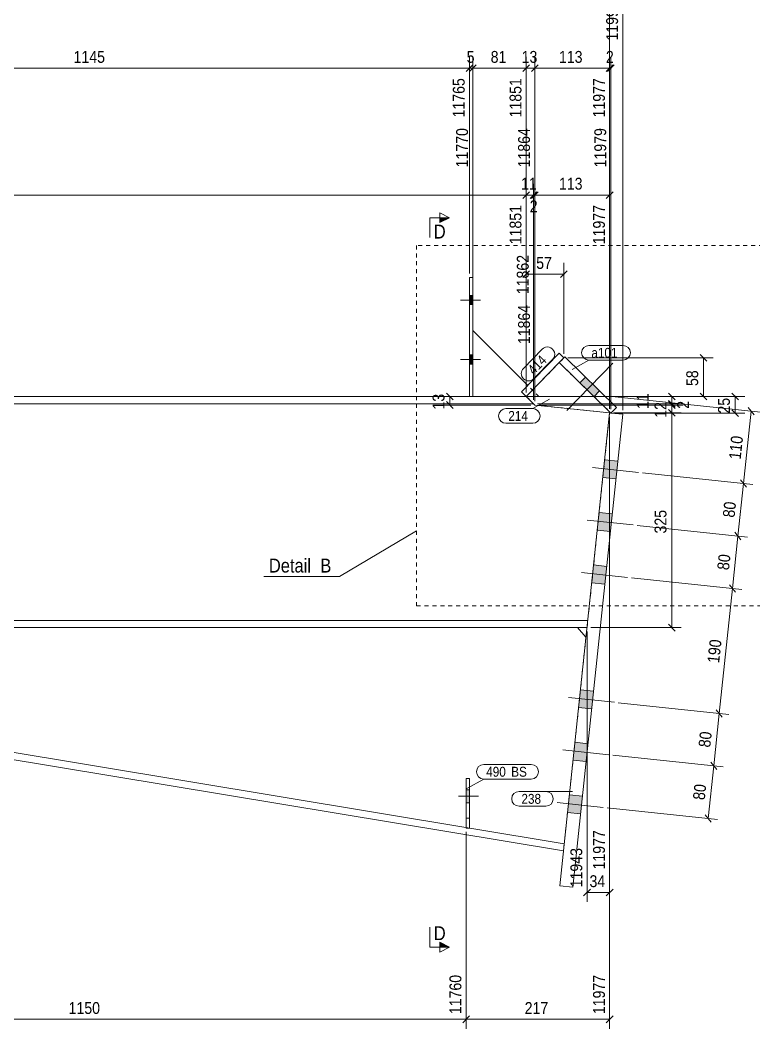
# Model space of a CAD drawing. Header units: millimetres. Extents: x 2 to 1174, y 1 to 825.
# Drawn here: x 896.1 to 1081.1, y 274.6 to 529.1 of the extents above; entities that cross this region are included whole.
import ezdxf

# ---------------------------------------------------------------- set-up
doc = ezdxf.new("R2010")
doc.units = ezdxf.units.MM
for name, pattern in [('XKITLINE00', [0]), ('XKITLINE01', [4, 1, -1, 1, -1]), ('XKITLINE02', [4, 2, -2])]:
    doc.linetypes.add(name, pattern=pattern)
for name, color, linetype, lineweight in [('Bolt', 3, 'Continuous', 0), ('DetailSymbol', 3, 'Continuous', 0), ('Dimensions', 7, 'Continuous', 0), ('Part', 2, 'Continuous', 0), ('PartMark', 7, 'Continuous', 0), ('Section', 6, 'Continuous', 0)]:
    doc.layers.add(name, color=color, linetype=linetype, lineweight=lineweight)
doc.styles.add('ARIAL', font='ARIAL.TTF')

# ---------------------------------------------------------------- blocks, each defined once
blk = doc.blocks.new('*A11')
at = {"layer": 'Part', "color": 2, "linetype": 'XKITLINE00', "lineweight": 0}
blk.add_line((1010.23, 450.85), (1024.12, 436.96), dxfattribs=at)
at = {"layer": 'Part', "color": 7, "linetype": 'XKITLINE01', "lineweight": 0}
for p, q in [((1010.23, 434.18), (1010.23, 450.85)), ((1026.9, 434.18), (1024.12, 436.96)), ((1010.23, 434.18), (1026.9, 434.18))]:
    blk.add_line(p, q, dxfattribs=at)
blk = doc.blocks.new('*A12')
at = {"layer": 'Part', "color": 2, "linetype": 'XKITLINE00', "lineweight": 0}
for p, q in [((1010.23, 464.18), (1009.4, 464.18)), ((1009.4, 464.18), (1009.4, 434.18)), ((1010.23, 434.18), (1010.23, 464.18))]:
    blk.add_line(p, q, dxfattribs=at)
at = {"layer": 'Part', "color": 7, "linetype": 'XKITLINE01', "lineweight": 0}
blk.add_line((1009.4, 434.18), (1010.23, 434.18), dxfattribs=at)
blk = doc.blocks.new('*A42')
at = {"layer": 'Part', "color": 7, "linetype": 'XKITLINE01', "lineweight": 0}
for p, q in [((1023.72, 434.17), (1032.05, 442.72)), ((1032.05, 442.72), (1045.1, 430)), ((1023.72, 434.17), (1025.55, 432.35)), ((1045.1, 430), (1044.77, 430.03))]:
    blk.add_line(p, q, dxfattribs=at)
at = {"layer": 'Part', "color": 2, "linetype": 'XKITLINE00', "lineweight": 0}
for p, q in [((1025.55, 432.35), (1025.87, 432.03)), ((1025.87, 432.03), (1044.77, 430.03))]:
    blk.add_line(p, q, dxfattribs=at)
blk = doc.blocks.new('*A43')
at = {"layer": 'Part', "color": 2, "linetype": 'XKITLINE00', "lineweight": 0}
for p, q in [((1032.02, 445.07), (1022.53, 435.34)), ((1033.21, 443.91), (1032.02, 445.07)), ((1023.72, 434.17), (1032.05, 442.72)), ((1022.53, 435.34), (1023.72, 434.17))]:
    blk.add_line(p, q, dxfattribs=at)
at = {"layer": 'Part', "color": 7, "linetype": 'XKITLINE01', "lineweight": 0}
blk.add_line((1033.21, 443.91), (1032.05, 442.72), dxfattribs=at)
blk = doc.blocks.new('*A53')
at = {"layer": 'Part', "color": 7, "linetype": 'XKITLINE01', "lineweight": 0}
for p, q in [((1008.56, 337.79), (1008.56, 325.29)), ((1009.4, 337.79), (1008.56, 337.79)), ((1009.4, 325.29), (1009.4, 337.79)), ((1008.56, 327.79), (1009.4, 327.79)), ((1008.56, 325.29), (1009.4, 325.29))]:
    blk.add_line(p, q, dxfattribs=at)
blk = doc.blocks.new('*A54')
at = {"layer": 'Part', "color": 2, "linetype": 'XKITLINE00', "lineweight": 0}
for p, q in [((1032.19, 310.7), (1044.77, 430.04)), ((1035.5, 310.35), (1048.09, 429.69)), ((1044.77, 430.04), (1045.09, 430.01)), ((1048.09, 429.69), (1045.1, 430)), ((1032.19, 310.7), (1035.5, 310.35))]:
    blk.add_line(p, q, dxfattribs=at)
at = {"layer": 'Part', "color": 7, "linetype": 'XKITLINE01', "lineweight": 0}
for p, q in [((1045.09, 430.01), (1045.1, 430)), ((1045.1, 430), (1045.09, 430.01))]:
    blk.add_line(p, q, dxfattribs=at)
blk = doc.blocks.new('*A55')
at = {"layer": 'Part', "color": 2, "linetype": 'XKITLINE00', "lineweight": 0}
for p, q in [((1033.31, 321.32), (704.57, 375.85)), ((1038.8, 373.43), (1036.62, 375.85)), ((1033.11, 319.5), (704.27, 374.04))]:
    blk.add_line(p, q, dxfattribs=at)
at = {"layer": 'Part', "color": 7, "linetype": 'XKITLINE01', "lineweight": 0}
for p, q in [((1036.62, 375.85), (704.57, 375.85)), ((1038.8, 373.43), (1033.11, 319.5))]:
    blk.add_line(p, q, dxfattribs=at)
blk = doc.blocks.new('*A57')
at = {"layer": 'Part', "color": 2, "linetype": 'XKITLINE00', "lineweight": 0}
for p, q in [((1033.45, 444.15), (1032.05, 442.72)), ((1046.49, 431.43), (1033.45, 444.15)), ((1032.05, 442.72), (1045.1, 430)), ((1045.1, 430), (1046.49, 431.43))]:
    blk.add_line(p, q, dxfattribs=at)
blk = doc.blocks.new('*A58')
at = {"layer": 'Part', "color": 2, "linetype": 'XKITLINE00', "lineweight": 0}
for p, q in [((1009.4, 337.79), (1008.56, 337.79)), ((1008.56, 337.79), (1008.56, 325.43)), ((1009.4, 337.79), (1009.4, 325.29))]:
    blk.add_line(p, q, dxfattribs=at)
at = {"layer": 'Part', "color": 7, "linetype": 'XKITLINE01', "lineweight": 0}
for p, q in [((1008.56, 327.79), (1009.4, 327.79)), ((1008.56, 325.29), (1008.56, 325.43)), ((1009.4, 325.29), (1008.56, 325.29))]:
    blk.add_line(p, q, dxfattribs=at)
blk = doc.blocks.new('*A59')
at = {"layer": 'Bolt'}
for points in [[(1009.4, 459.68), (1010.23, 459.68), (1010.23, 457.35), (1009.4, 457.35)], [(1009.4, 459.68), (1010.23, 459.68), (1010.23, 457.35), (1009.4, 457.35)], [(1009.4, 444.68), (1010.23, 444.68), (1010.23, 442.35), (1009.4, 442.35)], [(1009.4, 444.68), (1010.23, 444.68), (1010.23, 442.35), (1009.4, 442.35)]]:
    blk.add_hatch(color=3, dxfattribs=at).paths.add_polyline_path(points, flags=17)
at = {"layer": 'Bolt', "color": 3, "linetype": 'XKITLINE00', "lineweight": 0}
for p, q in [((1012.16, 458.52), (1007.16, 458.52)), ((1012.16, 458.52), (1007.16, 458.52)), ((1010.23, 459.68), (1009.4, 459.68)), ((1010.23, 459.68), (1009.4, 459.68)), ((1010.23, 457.35), (1009.4, 457.35)), ((1010.23, 457.35), (1009.4, 457.35)), ((1012.16, 443.52), (1007.16, 443.52)), ((1012.16, 443.52), (1007.16, 443.52)), ((1010.23, 444.68), (1009.4, 444.68)), ((1010.23, 444.68), (1009.4, 444.68)), ((1010.23, 442.35), (1009.4, 442.35)), ((1010.23, 442.35), (1009.4, 442.35))]:
    blk.add_line(p, q, dxfattribs=at)
blk = doc.blocks.new('*A87')
at = {"layer": 'Bolt', "color": 3, "linetype": 'XKITLINE02', "lineweight": 0}
for p, q in [((1009.4, 334.93), (1008.56, 334.93)), ((1011.65, 333.29), (1006.65, 333.29)), ((1009.4, 331.65), (1008.56, 331.65))]:
    blk.add_line(p, q, dxfattribs=at)
blk = doc.blocks.new('*A88')
at = {"layer": 'Bolt'}
for points in [[(1046.37, 413.36), (1043.05, 413.71), (1043.52, 418.19), (1046.84, 417.84)], [(1046.37, 413.36), (1043.05, 413.71), (1043.52, 418.19), (1046.84, 417.84)], [(1044.97, 400.1), (1041.65, 400.45), (1042.12, 404.93), (1045.44, 404.58)], [(1044.97, 400.1), (1041.65, 400.45), (1042.12, 404.93), (1045.44, 404.58)], [(1043.57, 386.84), (1040.25, 387.19), (1040.73, 391.67), (1044.04, 391.32)], [(1043.57, 386.84), (1040.25, 387.19), (1040.73, 391.67), (1044.04, 391.32)], [(1040.25, 355.35), (1036.93, 355.7), (1037.4, 360.18), (1040.72, 359.83)], [(1040.25, 355.35), (1036.93, 355.7), (1037.4, 360.18), (1040.72, 359.83)], [(1038.85, 342.09), (1035.53, 342.44), (1036.01, 346.92), (1039.32, 346.57)], [(1038.85, 342.09), (1035.53, 342.44), (1036.01, 346.92), (1039.32, 346.57)], [(1037.45, 328.83), (1034.14, 329.18), (1034.61, 333.66), (1037.92, 333.31)], [(1037.45, 328.83), (1034.14, 329.18), (1034.61, 333.66), (1037.92, 333.31)]]:
    blk.add_hatch(color=3, dxfattribs=at).paths.add_polyline_path(points, flags=17)
at = {"layer": 'Bolt', "color": 3, "linetype": 'XKITLINE00', "lineweight": 0}
for p, q in [((1046.84, 417.84), (1043.52, 418.19)), ((1046.84, 417.84), (1043.52, 418.19)), ((1052.07, 415.02), (1040.47, 416.25)), ((1052.07, 415.02), (1040.47, 416.25)), ((1046.37, 413.36), (1043.05, 413.71)), ((1046.37, 413.36), (1043.05, 413.71)), ((1045.44, 404.58), (1042.12, 404.93)), ((1045.44, 404.58), (1042.12, 404.93)), ((1050.67, 401.76), (1039.07, 402.99)), ((1050.67, 401.76), (1039.07, 402.99)), ((1044.97, 400.1), (1041.65, 400.45)), ((1044.97, 400.1), (1041.65, 400.45)), ((1049.27, 388.5), (1037.67, 389.73)), ((1049.27, 388.5), (1037.67, 389.73)), ((1044.04, 391.32), (1040.73, 391.67)), ((1044.04, 391.32), (1040.73, 391.67)), ((1043.57, 386.84), (1040.25, 387.19)), ((1043.57, 386.84), (1040.25, 387.19)), ((1040.72, 359.83), (1037.4, 360.18)), ((1040.72, 359.83), (1037.4, 360.18)), ((1045.95, 357.01), (1034.35, 358.24)), ((1045.95, 357.01), (1034.35, 358.24)), ((1040.25, 355.35), (1036.93, 355.7)), ((1040.25, 355.35), (1036.93, 355.7)), ((1039.32, 346.57), (1036.01, 346.92)), ((1039.32, 346.57), (1036.01, 346.92)), ((1044.55, 343.75), (1032.95, 344.98)), ((1044.55, 343.75), (1032.95, 344.98)), ((1038.85, 342.09), (1035.53, 342.44)), ((1038.85, 342.09), (1035.53, 342.44)), ((1037.92, 333.31), (1034.61, 333.66)), ((1037.92, 333.31), (1034.61, 333.66)), ((1043.16, 330.49), (1031.55, 331.72)), ((1043.16, 330.49), (1031.55, 331.72)), ((1037.45, 328.83), (1034.14, 329.18)), ((1037.45, 328.83), (1034.14, 329.18))]:
    blk.add_line(p, q, dxfattribs=at)
blk = doc.blocks.new('*A89')
at = {"layer": 'Bolt'}
blk.add_hatch(color=3, dxfattribs=at).paths.add_polyline_path([(1042.24, 435.58), (1040.84, 434.14), (1037.26, 437.63), (1038.66, 439.07)], flags=17)
blk.add_hatch(color=3, dxfattribs=at).paths.add_polyline_path([(1042.24, 435.58), (1040.84, 434.14), (1037.26, 437.63), (1038.66, 439.07)], flags=17)
at = {"layer": 'Bolt', "color": 3, "linetype": 'XKITLINE00', "lineweight": 0}
for p, q in [((1045.57, 442.57), (1033.94, 430.64)), ((1045.57, 442.57), (1033.94, 430.64)), ((1038.66, 439.07), (1037.26, 437.63)), ((1038.66, 439.07), (1037.26, 437.63)), ((1042.24, 435.58), (1040.84, 434.14)), ((1042.24, 435.58), (1040.84, 434.14))]:
    blk.add_line(p, q, dxfattribs=at)
blk = doc.blocks.new('*A90')
at = {"layer": 'Bolt'}
blk.add_hatch(color=3, dxfattribs=at).paths.add_polyline_path([(1009.4, 331.65), (1008.56, 331.65), (1008.56, 334.93), (1009.4, 334.93)], flags=17)
at = {"layer": 'Bolt', "color": 3, "linetype": 'XKITLINE00', "lineweight": 0}
for p, q in [((1009.4, 334.93), (1008.56, 334.93)), ((1011.65, 333.29), (1006.65, 333.29)), ((1009.4, 331.65), (1008.56, 331.65))]:
    blk.add_line(p, q, dxfattribs=at)
blk = doc.blocks.new('*A91')
at = {"layer": 'Part', "color": 2, "linetype": 'XKITLINE00', "lineweight": 0}
for p, q in [((679.27, 434.18), (1023.72, 434.18)), ((1025.55, 432.35), (1023.72, 434.18)), ((1025.55, 432.35), (679.27, 432.35)), ((1039.25, 377.68), (679.27, 377.68)), ((679.27, 375.85), (1039.06, 375.85))]:
    blk.add_line(p, q, dxfattribs=at)
at = {"layer": 'Part', "color": 7, "linetype": 'XKITLINE01', "lineweight": 0}
for p, q in [((1023.72, 434.17), (679.27, 434.18)), ((1023.72, 434.18), (1023.72, 434.17)), ((1025.87, 432.03), (1023.72, 434.17)), ((1044.77, 430.04), (1025.87, 432.03)), ((1039.06, 375.85), (1044.77, 430.04))]:
    blk.add_line(p, q, dxfattribs=at)
blk = doc.blocks.new('*A230')
at = {"layer": 'Dimensions', "color": 7, "linetype": 'XKITLINE00', "lineweight": 0}
blk.add_line((1048.09, 430.69), (1048.09, 563.87), dxfattribs=at)
blk = doc.blocks.new('*A239')
at = {"layer": 'Dimensions', "color": 7, "linetype": 'XKITLINE00', "lineweight": 0}
blk.add_line((1044.77, 431.04), (1044.77, 551.87), dxfattribs=at)
blk = doc.blocks.new('*A242')
at = {"layer": 'Dimensions', "color": 7, "linetype": 'XKITLINE00', "lineweight": 0}
for p, q in [((1023.72, 435.18), (1023.72, 487.87)), ((112.45, 485.02), (1023.72, 485.02)), ((1024.57, 485.86), (1022.88, 484.17))]:
    blk.add_line(p, q, dxfattribs=at)
at = {"layer": 'Dimensions', "color": 3}
blk.add_point((1023.72, 485.02), dxfattribs=at)
at = {"layer": 'Dimensions', "color": 3, "style": 'ARIAL', "width": 0.85}
blk.add_text('11851', height=3, rotation=90.0002, dxfattribs=at).set_placement((1022.52, 472.59))
blk = doc.blocks.new('*A243')
at = {"layer": 'PartMark', "color": 7, "linetype": 'XKITLINE00', "lineweight": 0}
for p, q in [((1023.01, 441.27), (1027.73, 446.11)), ((1025.66, 438.69), (1030.38, 443.53))]:
    blk.add_line(p, q, dxfattribs=at)
for centre, start, end in [((1029.05, 444.82), 315.7283, 135.7283), ((1024.33, 439.98), 135.7283, 315.7283)]:
    blk.add_arc(centre, 1.85, start, end, dxfattribs=at)
at = {"layer": 'PartMark', "color": 3, "style": 'ARIAL', "width": 0.85}
blk.add_text('414', height=2.5, rotation=45.7278, dxfattribs=at).set_placement((1025.64, 439.54))
blk = doc.blocks.new('*A247')
at = {"layer": 'PartMark', "color": 7, "linetype": 'XKITLINE00', "lineweight": 0}
for p, q in [((1013.02, 341.33), (1024.98, 341.33)), ((1008.78, 335.24), (1013.02, 337.63)), ((1013.02, 337.63), (1024.98, 337.63))]:
    blk.add_line(p, q, dxfattribs=at)
for centre, start, end in [((1013.02, 339.48), 90, 270), ((1024.98, 339.48), 270, 90)]:
    blk.add_arc(centre, 1.85, start, end, dxfattribs=at)
at = {"layer": 'PartMark', "color": 3, "style": 'ARIAL', "width": 0.85}
for s, p in [('490', (1013.62, 338.23)), ('BS', (1019.93, 338.23))]:
    blk.add_text(s, height=2.5, dxfattribs=at).set_placement(p)
blk = doc.blocks.new('*A251')
at = {"layer": 'Section'}
for points in [[(1001.9, 479.29), (1004.4, 479.29), (1001.9, 478.04)], [(1001.9, 296.49), (1004.4, 295.24), (1001.9, 295.24)]]:
    blk.add_hatch(color=3, dxfattribs=at).paths.add_polyline_path(points, flags=17)
at = {"layer": 'Section', "color": 1, "linetype": 'XKITLINE00', "lineweight": 0}
for p, q in [((999.4, 479.29), (999.4, 474.29)), ((999.4, 479.29), (1004.4, 479.29)), ((999.4, 295.24), (999.4, 300.24)), ((999.4, 295.24), (1004.4, 295.24))]:
    blk.add_line(p, q, dxfattribs=at)
at = {"layer": 'Section', "color": 3, "linetype": 'XKITLINE00', "lineweight": 0}
for p, q in [((1001.9, 478.04), (1001.9, 480.54)), ((1001.9, 480.54), (1004.4, 479.29)), ((1004.4, 479.29), (1001.9, 478.04)), ((1004.4, 295.24), (1001.9, 296.49)), ((1001.9, 296.49), (1001.9, 293.99)), ((1004.4, 295.24), (1001.9, 293.99))]:
    blk.add_line(p, q, dxfattribs=at)
at = {"layer": 'Section', "color": 7, "style": 'ARIAL', "width": 0.85}
for p in [(1000.4, 474.04), (1000.4, 296.99)]:
    blk.add_text('D', height=3.5, dxfattribs=at).set_placement(p)
blk = doc.blocks.new('*A286')
at = {"layer": 'Dimensions', "color": 7, "linetype": 'XKITLINE00', "lineweight": 0}
for p, q in [((1045.62, 549.86), (1043.92, 548.17)), ((1044.77, 431.04), (1044.77, 551.87)), ((1048.94, 549.86), (1047.24, 548.17)), ((1048.09, 430.69), (1048.09, 551.87)), ((1044.77, 549.02), (1048.09, 549.02))]:
    blk.add_line(p, q, dxfattribs=at)
at = {"layer": 'Dimensions', "color": 3}
for p in [(1044.77, 549.02), (1048.09, 549.02)]:
    blk.add_point(p, dxfattribs=at)
at = {"layer": 'Dimensions', "color": 3, "style": 'ARIAL', "width": 0.85}
blk.add_text('20', height=3, dxfattribs=at).set_placement((1044.21, 550.37))
blk.add_text('11997', height=3, rotation=90.0002, dxfattribs=at).set_placement((1046.89, 523.99))
blk = doc.blocks.new('*A288')
at = {"layer": 'Dimensions', "color": 7, "linetype": 'XKITLINE00', "lineweight": 0}
for p, q in [((818.56, 451.85), (818.56, 519.87)), ((1009.4, 465.18), (1009.4, 519.87)), ((819.41, 517.86), (817.71, 516.17)), ((818.56, 517.02), (1009.4, 517.02)), ((1010.24, 517.86), (1008.55, 516.17))]:
    blk.add_line(p, q, dxfattribs=at)
at = {"layer": 'Dimensions', "color": 3}
for p in [(818.56, 517.02), (1009.4, 517.02)]:
    blk.add_point(p, dxfattribs=at)
at = {"layer": 'Dimensions', "color": 3, "style": 'ARIAL', "width": 0.85}
blk.add_text('1145', height=3, dxfattribs=at).set_placement((909.53, 518.37))
blk.add_text('11765', height=3, rotation=90.0002, dxfattribs=at).set_placement((1008.2, 504.59))
blk = doc.blocks.new('*A289')
at = {"layer": 'Dimensions', "color": 7, "linetype": 'XKITLINE00', "lineweight": 0}
for p, q in [((1009.4, 465.18), (1009.4, 519.87)), ((1010.23, 451.85), (1010.23, 519.87)), ((1010.24, 517.86), (1008.55, 516.17)), ((1011.08, 517.86), (1009.38, 516.17)), ((1009.4, 517.02), (1010.23, 517.02))]:
    blk.add_line(p, q, dxfattribs=at)
at = {"layer": 'Dimensions', "color": 3}
for p in [(1009.4, 517.02), (1010.23, 517.02)]:
    blk.add_point(p, dxfattribs=at)
at = {"layer": 'Dimensions', "color": 3, "style": 'ARIAL', "width": 0.85}
blk.add_text('5', height=3, dxfattribs=at).set_placement((1008.7, 518.37))
blk.add_text('11770', height=3, rotation=90.0002, dxfattribs=at).set_placement((1009.03, 491.99))
blk = doc.blocks.new('*A290')
at = {"layer": 'Dimensions', "color": 7, "linetype": 'XKITLINE00', "lineweight": 0}
for p, q in [((1010.23, 451.85), (1010.23, 519.87)), ((1023.72, 435.17), (1023.72, 519.87)), ((1011.08, 517.86), (1009.38, 516.17)), ((1010.23, 517.02), (1023.72, 517.02)), ((1024.57, 517.86), (1022.88, 516.17))]:
    blk.add_line(p, q, dxfattribs=at)
at = {"layer": 'Dimensions', "color": 3}
for p in [(1010.23, 517.02), (1023.72, 517.02)]:
    blk.add_point(p, dxfattribs=at)
at = {"layer": 'Dimensions', "color": 3, "style": 'ARIAL', "width": 0.85}
blk.add_text('81', height=3, dxfattribs=at).set_placement((1014.75, 518.37))
blk.add_text('11851', height=3, rotation=90.0002, dxfattribs=at).set_placement((1022.52, 504.59))
blk = doc.blocks.new('*A291')
at = {"layer": 'Dimensions', "color": 7, "linetype": 'XKITLINE00', "lineweight": 0}
for p, q in [((1023.72, 435.17), (1023.72, 519.87)), ((1025.87, 433.03), (1025.87, 519.87)), ((1024.57, 517.86), (1022.88, 516.17)), ((1023.72, 517.02), (1025.87, 517.02)), ((1026.72, 517.86), (1025.02, 516.17))]:
    blk.add_line(p, q, dxfattribs=at)
at = {"layer": 'Dimensions', "color": 3}
for p in [(1023.72, 517.02), (1025.87, 517.02)]:
    blk.add_point(p, dxfattribs=at)
at = {"layer": 'Dimensions', "color": 3, "style": 'ARIAL', "width": 0.85}
blk.add_text('13', height=3, dxfattribs=at).set_placement((1022.57, 518.37))
blk.add_text('11864', height=3, rotation=90.0002, dxfattribs=at).set_placement((1024.67, 491.99))
blk = doc.blocks.new('*A292')
at = {"layer": 'Dimensions', "color": 7, "linetype": 'XKITLINE00', "lineweight": 0}
for p, q in [((1025.87, 433.03), (1025.87, 519.87)), ((1044.77, 431.04), (1044.77, 519.87)), ((1026.72, 517.86), (1025.02, 516.17)), ((1025.87, 517.02), (1044.77, 517.02)), ((1045.62, 517.86), (1043.92, 516.17))]:
    blk.add_line(p, q, dxfattribs=at)
at = {"layer": 'Dimensions', "color": 3}
for p in [(1025.87, 517.02), (1044.77, 517.02)]:
    blk.add_point(p, dxfattribs=at)
at = {"layer": 'Dimensions', "color": 3, "style": 'ARIAL', "width": 0.85}
blk.add_text('113', height=3, dxfattribs=at).set_placement((1031.98, 518.37))
blk.add_text('11977', height=3, rotation=90.0002, dxfattribs=at).set_placement((1043.57, 504.59))
blk = doc.blocks.new('*A293')
at = {"layer": 'Dimensions', "color": 7, "linetype": 'XKITLINE00', "lineweight": 0}
for p, q in [((1044.77, 431.04), (1044.77, 519.87)), ((1045.1, 431), (1045.1, 519.87)), ((1045.62, 517.86), (1043.92, 516.17)), ((1045.94, 517.86), (1044.25, 516.17)), ((1044.77, 517.02), (1045.1, 517.02))]:
    blk.add_line(p, q, dxfattribs=at)
at = {"layer": 'Dimensions', "color": 3}
for p in [(1044.77, 517.02), (1045.1, 517.02)]:
    blk.add_point(p, dxfattribs=at)
at = {"layer": 'Dimensions', "color": 3, "style": 'ARIAL', "width": 0.85}
blk.add_text('2', height=3, dxfattribs=at).set_placement((1043.82, 518.37))
blk.add_text('11979', height=3, rotation=90.0002, dxfattribs=at).set_placement((1043.9, 491.99))
blk = doc.blocks.new('*A294')
at = {"layer": 'Dimensions', "color": 7, "linetype": 'XKITLINE00', "lineweight": 0}
for p, q in [((816.9, 376.68), (816.9, 274.62)), ((1008.56, 324.29), (1008.56, 274.62)), ((817.74, 277.86), (816.05, 276.17)), ((1009.41, 277.86), (1007.71, 276.17)), ((816.9, 277.02), (1008.56, 277.02))]:
    blk.add_line(p, q, dxfattribs=at)
at = {"layer": 'Dimensions', "color": 3}
for p in [(816.9, 277.02), (1008.56, 277.02)]:
    blk.add_point(p, dxfattribs=at)
at = {"layer": 'Dimensions', "color": 3, "style": 'ARIAL', "width": 0.85}
blk.add_text('11760', height=3, rotation=90.0002, dxfattribs=at).set_placement((1007.36, 278.32))
blk.add_text('1150', height=3, dxfattribs=at).set_placement((908.28, 278.37))
blk = doc.blocks.new('*A295')
at = {"layer": 'Dimensions', "color": 7, "linetype": 'XKITLINE00', "lineweight": 0}
for p, q in [((1044.77, 429.04), (1044.77, 274.62)), ((1008.56, 324.29), (1008.56, 274.62)), ((1009.41, 277.86), (1007.71, 276.17)), ((1045.62, 277.86), (1043.92, 276.17)), ((1008.56, 277.02), (1044.77, 277.02))]:
    blk.add_line(p, q, dxfattribs=at)
at = {"layer": 'Dimensions', "color": 3}
for p in [(1008.56, 277.02), (1044.77, 277.02)]:
    blk.add_point(p, dxfattribs=at)
at = {"layer": 'Dimensions', "color": 3, "style": 'ARIAL', "width": 0.85}
blk.add_text('11977', height=3, rotation=90.0002, dxfattribs=at).set_placement((1043.57, 278.32))
blk.add_text('217', height=3, dxfattribs=at).set_placement((1023.33, 278.37))
blk = doc.blocks.new('*A296')
at = {"layer": 'Dimensions', "color": 7, "linetype": 'XKITLINE00', "lineweight": 0}
for p, q in [((1024.57, 465.86), (1022.88, 464.17)), ((1023.72, 435.17), (1023.72, 467.87)), ((1034.06, 465.86), (1032.36, 464.17)), ((1033.21, 444.91), (1033.21, 467.87)), ((1023.72, 465.02), (1033.21, 465.02))]:
    blk.add_line(p, q, dxfattribs=at)
at = {"layer": 'Dimensions', "color": 3}
for p in [(1023.72, 465.02), (1033.21, 465.02)]:
    blk.add_point(p, dxfattribs=at)
at = {"layer": 'Dimensions', "color": 3, "style": 'ARIAL', "width": 0.85}
blk.add_text('57', height=3, dxfattribs=at).set_placement((1026.24, 466.37))
blk = doc.blocks.new('*A297')
at = {"layer": 'Dimensions', "color": 7, "linetype": 'XKITLINE00', "lineweight": 0}
for p, q in [((1034.21, 443.91), (1070.85, 443.91)), ((1067.6, 444.76), (1069.3, 443.06)), ((1068.45, 434.17), (1068.45, 443.91)), ((1024.72, 434.17), (1070.85, 434.17)), ((1067.6, 435.02), (1069.3, 433.33))]:
    blk.add_line(p, q, dxfattribs=at)
at = {"layer": 'Dimensions', "color": 3}
for p in [(1068.45, 443.91), (1068.45, 434.17)]:
    blk.add_point(p, dxfattribs=at)
at = {"layer": 'Dimensions', "color": 3, "style": 'ARIAL', "width": 0.85}
blk.add_text('58', height=3, rotation=90.0002, dxfattribs=at).set_placement((1067.1, 436.82))
blk = doc.blocks.new('*A298')
at = {"layer": 'Dimensions', "color": 7, "linetype": 'XKITLINE00', "lineweight": 0}
for p, q in [((1045.55, 343.65), (1073.41, 340.71)), ((1070.26, 341.89), (1071.77, 340.03)), ((1069.62, 327.7), (1071.02, 340.96)), ((1044.15, 330.39), (1072.01, 327.45)), ((1068.87, 328.63), (1070.38, 326.77))]:
    blk.add_line(p, q, dxfattribs=at)
at = {"layer": 'Dimensions', "color": 3}
for p in [(1071.02, 340.96), (1069.62, 327.7)]:
    blk.add_point(p, dxfattribs=at)
at = {"layer": 'Dimensions', "color": 3, "style": 'ARIAL', "width": 0.85}
blk.add_text('80', height=3, rotation=83.9784, dxfattribs=at).set_placement((1068.74, 332.26))
blk = doc.blocks.new('*A299')
at = {"layer": 'Dimensions', "color": 7, "linetype": 'XKITLINE00', "lineweight": 0}
for p, q in [((1046.95, 356.91), (1074.8, 353.97)), ((1071.02, 340.96), (1072.42, 354.22)), ((1071.66, 355.15), (1073.17, 353.29)), ((1045.55, 343.65), (1073.41, 340.71)), ((1070.26, 341.89), (1071.77, 340.03))]:
    blk.add_line(p, q, dxfattribs=at)
at = {"layer": 'Dimensions', "color": 3}
for p in [(1072.42, 354.22), (1071.02, 340.96)]:
    blk.add_point(p, dxfattribs=at)
at = {"layer": 'Dimensions', "color": 3, "style": 'ARIAL', "width": 0.85}
blk.add_text('80', height=3, rotation=83.9784, dxfattribs=at).set_placement((1070.14, 345.52))
blk = doc.blocks.new('*A300')
at = {"layer": 'Dimensions', "color": 7, "linetype": 'XKITLINE00', "lineweight": 0}
for p, q in [((1050.27, 388.4), (1078.13, 385.46)), ((1072.42, 354.22), (1075.74, 385.71)), ((1074.98, 386.65), (1076.49, 384.78)), ((1046.95, 356.91), (1074.8, 353.97)), ((1071.66, 355.15), (1073.17, 353.29))]:
    blk.add_line(p, q, dxfattribs=at)
at = {"layer": 'Dimensions', "color": 3}
for p in [(1075.74, 385.71), (1072.42, 354.22)]:
    blk.add_point(p, dxfattribs=at)
at = {"layer": 'Dimensions', "color": 3, "style": 'ARIAL', "width": 0.85}
blk.add_text('190', height=3, rotation=83.9784, dxfattribs=at).set_placement((1072.39, 366.79))
blk = doc.blocks.new('*A301')
at = {"layer": 'Dimensions', "color": 7, "linetype": 'XKITLINE00', "lineweight": 0}
for p, q in [((1051.67, 401.66), (1079.52, 398.72)), ((1076.38, 399.91), (1077.89, 398.04)), ((1075.74, 385.71), (1077.14, 398.97)), ((1050.27, 388.4), (1078.13, 385.46)), ((1074.98, 386.65), (1076.49, 384.78))]:
    blk.add_line(p, q, dxfattribs=at)
at = {"layer": 'Dimensions', "color": 3}
for p in [(1077.14, 398.97), (1075.74, 385.71)]:
    blk.add_point(p, dxfattribs=at)
at = {"layer": 'Dimensions', "color": 3, "style": 'ARIAL', "width": 0.85}
blk.add_text('80', height=3, rotation=83.9784, dxfattribs=at).set_placement((1074.86, 390.27))
blk = doc.blocks.new('*A302')
at = {"layer": 'Dimensions', "color": 7, "linetype": 'XKITLINE00', "lineweight": 0}
for p, q in [((1053.07, 414.92), (1080.92, 411.98)), ((1077.78, 413.17), (1079.29, 411.3)), ((1077.14, 398.97), (1078.54, 412.23)), ((1051.67, 401.66), (1079.52, 398.72)), ((1076.38, 399.91), (1077.89, 398.04))]:
    blk.add_line(p, q, dxfattribs=at)
at = {"layer": 'Dimensions', "color": 3}
for p in [(1078.54, 412.23), (1077.14, 398.97)]:
    blk.add_point(p, dxfattribs=at)
at = {"layer": 'Dimensions', "color": 3, "style": 'ARIAL', "width": 0.85}
blk.add_text('80', height=3, rotation=83.9784, dxfattribs=at).set_placement((1076.26, 403.53))
blk = doc.blocks.new('*A303')
at = {"layer": 'Dimensions', "color": 7, "linetype": 'XKITLINE00', "lineweight": 0}
for p, q in [((1046.2, 434.08), (1082.85, 430.21)), ((1078.54, 412.23), (1080.46, 430.46)), ((1079.7, 431.4), (1081.21, 429.53)), ((1053.07, 414.92), (1080.92, 411.98)), ((1077.78, 413.17), (1079.29, 411.3))]:
    blk.add_line(p, q, dxfattribs=at)
at = {"layer": 'Dimensions', "color": 3}
for p in [(1080.46, 430.46), (1078.54, 412.23)]:
    blk.add_point(p, dxfattribs=at)
at = {"layer": 'Dimensions', "color": 3, "style": 'ARIAL', "width": 0.85}
blk.add_text('110', height=3, rotation=83.9784, dxfattribs=at).set_placement((1077.81, 418.17))
blk = doc.blocks.new('*A304')
at = {"layer": 'Dimensions', "color": 7, "linetype": 'XKITLINE00', "lineweight": 0}
for p, q in [((1024.87, 434.18), (1001.6, 434.18)), ((1003.6, 435.03), (1005.3, 433.33)), ((1003.6, 432.88), (1005.3, 431.18)), ((1004.45, 432.03), (1004.45, 434.18)), ((1024.87, 432.03), (1001.6, 432.03))]:
    blk.add_line(p, q, dxfattribs=at)
at = {"layer": 'Dimensions', "color": 3}
for p in [(1004.45, 434.18), (1004.45, 432.03)]:
    blk.add_point(p, dxfattribs=at)
at = {"layer": 'Dimensions', "color": 3, "style": 'ARIAL', "width": 0.85}
blk.add_text('13', height=3, rotation=90.0002, dxfattribs=at).set_placement((1003.1, 430.88))
blk = doc.blocks.new('*A305')
at = {"layer": 'Dimensions', "color": 7, "linetype": 'XKITLINE00', "lineweight": 0}
for p, q in [((1024.72, 434.18), (1078.85, 434.18)), ((1075.6, 435.03), (1077.3, 433.33)), ((1076.45, 430), (1076.45, 434.18)), ((1075.6, 430.85), (1077.3, 429.15)), ((1046.1, 430), (1078.85, 430))]:
    blk.add_line(p, q, dxfattribs=at)
at = {"layer": 'Dimensions', "color": 3}
for p in [(1076.45, 434.18), (1076.45, 430)]:
    blk.add_point(p, dxfattribs=at)
at = {"layer": 'Dimensions', "color": 3, "style": 'ARIAL', "width": 0.85}
blk.add_text('25', height=3, rotation=90.0002, dxfattribs=at).set_placement((1075.1, 429.87))
blk = doc.blocks.new('*A306')
at = {"layer": 'Dimensions', "color": 7, "linetype": 'XKITLINE00', "lineweight": 0}
for p, q in [((1044.77, 429.04), (1044.77, 306.62)), ((1039.06, 374.85), (1039.06, 306.62)), ((1039.91, 309.86), (1038.21, 308.17)), ((1039.06, 309.02), (1044.77, 309.02)), ((1045.62, 309.86), (1043.92, 308.17))]:
    blk.add_line(p, q, dxfattribs=at)
at = {"layer": 'Dimensions', "color": 3}
for p in [(1039.06, 309.02), (1044.77, 309.02)]:
    blk.add_point(p, dxfattribs=at)
at = {"layer": 'Dimensions', "color": 3, "style": 'ARIAL', "width": 0.85}
for s, p in [('11977', (1043.57, 314.82)), ('11943', (1037.86, 310.32))]:
    blk.add_text(s, height=3, rotation=90.0002, dxfattribs=at).set_placement(p)
blk.add_text('34', height=3, dxfattribs=at).set_placement((1039.69, 310.37))
blk = doc.blocks.new('*A307')
at = {"layer": 'Dimensions', "color": 7, "linetype": 'XKITLINE00', "lineweight": 0}
for p, q in [((1023.72, 435.18), (1023.72, 487.87)), ((1025.55, 433.35), (1025.55, 487.87)), ((1024.57, 485.86), (1022.88, 484.17)), ((1023.72, 485.02), (1025.55, 485.02)), ((1026.4, 485.86), (1024.71, 484.17))]:
    blk.add_line(p, q, dxfattribs=at)
at = {"layer": 'Dimensions', "color": 3}
for p in [(1023.72, 485.02), (1025.55, 485.02)]:
    blk.add_point(p, dxfattribs=at)
at = {"layer": 'Dimensions', "color": 3, "style": 'ARIAL', "width": 0.85}
blk.add_text('11', height=3, dxfattribs=at).set_placement((1022.41, 486.37))
blk.add_text('11862', height=3, rotation=90.0002, dxfattribs=at).set_placement((1024.35, 459.99))
blk = doc.blocks.new('*A308')
at = {"layer": 'Dimensions', "color": 7, "linetype": 'XKITLINE00', "lineweight": 0}
for p, q in [((1025.55, 433.35), (1025.55, 487.42)), ((1025.87, 433.03), (1025.87, 487.42)), ((1026.4, 485.86), (1024.71, 484.17)), ((1026.72, 485.86), (1025.02, 484.17)), ((1025.55, 485.02), (1025.87, 485.02))]:
    blk.add_line(p, q, dxfattribs=at)
at = {"layer": 'Dimensions', "color": 3}
for p in [(1025.55, 485.02), (1025.87, 485.02)]:
    blk.add_point(p, dxfattribs=at)
at = {"layer": 'Dimensions', "color": 3, "style": 'ARIAL', "width": 0.85}
blk.add_text('2', height=3, dxfattribs=at).set_placement((1024.6, 480.67))
blk.add_text('11864', height=3, rotation=90.0002, dxfattribs=at).set_placement((1024.67, 447.39))
blk = doc.blocks.new('*A309')
at = {"layer": 'Dimensions', "color": 7, "linetype": 'XKITLINE00', "lineweight": 0}
for p, q in [((1025.87, 433.03), (1025.87, 487.87)), ((1044.77, 431.04), (1044.77, 487.87)), ((1026.72, 485.86), (1025.02, 484.17)), ((1025.87, 485.02), (1044.77, 485.02)), ((1045.62, 485.86), (1043.92, 484.17))]:
    blk.add_line(p, q, dxfattribs=at)
at = {"layer": 'Dimensions', "color": 3}
for p in [(1025.87, 485.02), (1044.77, 485.02)]:
    blk.add_point(p, dxfattribs=at)
at = {"layer": 'Dimensions', "color": 3, "style": 'ARIAL', "width": 0.85}
blk.add_text('113', height=3, dxfattribs=at).set_placement((1031.98, 486.37))
blk.add_text('11977', height=3, rotation=90.0002, dxfattribs=at).set_placement((1043.57, 472.59))
blk = doc.blocks.new('*A310')
at = {"layer": 'Dimensions', "color": 7, "linetype": 'XKITLINE00', "lineweight": 0}
for p, q in [((1059.6, 430.89), (1061.3, 429.19)), ((1045.77, 430.04), (1062.85, 430.04)), ((1060.45, 375.85), (1060.45, 430.04)), ((1059.6, 376.7), (1061.3, 375)), ((1040.06, 375.85), (1062.85, 375.85))]:
    blk.add_line(p, q, dxfattribs=at)
at = {"layer": 'Dimensions', "color": 3}
for p in [(1060.45, 430.04), (1060.45, 375.85)]:
    blk.add_point(p, dxfattribs=at)
at = {"layer": 'Dimensions', "color": 3, "style": 'ARIAL', "width": 0.85}
blk.add_text('325', height=3, rotation=90.0002, dxfattribs=at).set_placement((1059.1, 399.61))
blk = doc.blocks.new('*A311')
at = {"layer": 'Dimensions', "color": 7, "linetype": 'XKITLINE00', "lineweight": 0}
for p, q in [((1059.6, 432.88), (1061.3, 431.18)), ((1026.87, 432.03), (1062.85, 432.03)), ((1059.6, 430.89), (1061.3, 429.19)), ((1060.45, 430.04), (1060.45, 432.03)), ((1045.77, 430.04), (1062.85, 430.04))]:
    blk.add_line(p, q, dxfattribs=at)
at = {"layer": 'Dimensions', "color": 3}
for p in [(1060.45, 432.03), (1060.45, 430.04)]:
    blk.add_point(p, dxfattribs=at)
at = {"layer": 'Dimensions', "color": 3, "style": 'ARIAL', "width": 0.85}
blk.add_text('12', height=3, rotation=90.0002, dxfattribs=at).set_placement((1059.1, 428.81))
blk = doc.blocks.new('*A312')
at = {"layer": 'Dimensions', "color": 7, "linetype": 'XKITLINE00', "lineweight": 0}
for p, q in [((1059.6, 433.2), (1061.3, 431.5)), ((1059.6, 432.88), (1061.3, 431.18)), ((1026.55, 432.35), (1063.3, 432.35)), ((1026.87, 432.03), (1063.3, 432.03)), ((1060.45, 432.03), (1060.45, 432.35))]:
    blk.add_line(p, q, dxfattribs=at)
at = {"layer": 'Dimensions', "color": 3}
for p in [(1060.45, 432.35), (1060.45, 432.03)]:
    blk.add_point(p, dxfattribs=at)
at = {"layer": 'Dimensions', "color": 3, "style": 'ARIAL', "width": 0.85}
blk.add_text('2', height=3, rotation=90.0002, dxfattribs=at).set_placement((1064.8, 431.08))
blk = doc.blocks.new('*A313')
at = {"layer": 'Dimensions', "color": 7, "linetype": 'XKITLINE00', "lineweight": 0}
for p, q in [((1024.72, 434.18), (1062.85, 434.18)), ((1059.6, 435.03), (1061.3, 433.33)), ((1059.6, 433.2), (1061.3, 431.5)), ((1060.45, 432.35), (1060.45, 434.18)), ((1026.55, 432.35), (1062.85, 432.35))]:
    blk.add_line(p, q, dxfattribs=at)
at = {"layer": 'Dimensions', "color": 3}
for p in [(1060.45, 434.18), (1060.45, 432.35)]:
    blk.add_point(p, dxfattribs=at)
at = {"layer": 'Dimensions', "color": 3, "style": 'ARIAL', "width": 0.85}
blk.add_text('11', height=3, rotation=90.0002, dxfattribs=at).set_placement((1054.6, 431.04))
blk = doc.blocks.new('*A314')
at = {"layer": 'DetailSymbol', "color": 6, "linetype": 'XKITLINE01', "lineweight": 0}
for p, q in [((1085.49, 472.29), (996.07, 472.29)), ((996.07, 472.29), (996.07, 381.34)), ((1085.49, 381.34), (1085.49, 472.29)), ((996.07, 381.34), (1085.49, 381.34))]:
    blk.add_line(p, q, dxfattribs=at)
at = {"layer": 'DetailSymbol', "color": 6, "linetype": 'XKITLINE00', "lineweight": 0}
for p, q in [((996.07, 400.29), (976.64, 388.76)), ((976.64, 388.76), (957.55, 388.76))]:
    blk.add_line(p, q, dxfattribs=at)
at = {"layer": 'DetailSymbol', "color": 7, "style": 'ARIAL', "width": 0.85}
for s, p in [('Detail', (958.8, 389.76)), ('B', (971.78, 389.76))]:
    blk.add_text(s, height=3.5, dxfattribs=at).set_placement(p)
blk = doc.blocks.new('*A315')
at = {"layer": 'PartMark', "color": 7, "linetype": 'XKITLINE00', "lineweight": 0}
for p, q in [((1021.91, 334.5), (1028.67, 334.5)), ((1035.43, 334.47), (1028.67, 334.5)), ((1021.91, 330.8), (1028.67, 330.8))]:
    blk.add_line(p, q, dxfattribs=at)
for centre, start, end in [((1021.91, 332.65), 90, 270), ((1028.67, 332.65), 270, 90)]:
    blk.add_arc(centre, 1.85, start, end, dxfattribs=at)
at = {"layer": 'PartMark', "color": 3, "style": 'ARIAL', "width": 0.85}
blk.add_text('238', height=2.5, dxfattribs=at).set_placement((1022.51, 331.4))
blk = doc.blocks.new('*A317')
at = {"layer": 'PartMark', "color": 7, "linetype": 'XKITLINE00', "lineweight": 0}
for p, q in [((1039.55, 447.05), (1048.16, 447.05)), ((1035.3, 440.96), (1039.55, 443.35)), ((1039.55, 443.35), (1048.16, 443.35))]:
    blk.add_line(p, q, dxfattribs=at)
for centre, start, end in [((1039.55, 445.2), 90, 270), ((1048.16, 445.2), 270, 90)]:
    blk.add_arc(centre, 1.85, start, end, dxfattribs=at)
at = {"layer": 'PartMark', "color": 3, "style": 'ARIAL', "width": 0.85}
blk.add_text('a101', height=2.5, dxfattribs=at).set_placement((1040.15, 443.95))
blk = doc.blocks.new('*A318')
at = {"layer": 'PartMark', "color": 7, "linetype": 'XKITLINE00', "lineweight": 0}
for p, q in [((1029.6, 433.51), (1025.36, 431.12)), ((1018.6, 431.12), (1025.36, 431.12)), ((1018.6, 427.42), (1025.36, 427.42))]:
    blk.add_line(p, q, dxfattribs=at)
for centre, start, end in [((1018.6, 429.27), 90, 270), ((1025.36, 429.27), 270, 90)]:
    blk.add_arc(centre, 1.85, start, end, dxfattribs=at)
at = {"layer": 'PartMark', "color": 3, "style": 'ARIAL', "width": 0.85}
blk.add_text('214', height=2.5, dxfattribs=at).set_placement((1019.2, 428.02))

msp = doc.modelspace()

# ---------------------------------------------------------------- block references
at = {"lineweight": 0}
for name in ['*A230', '*A239', '*A286', '*A288', '*A289', '*A290', '*A291', '*A292', '*A293', '*A242', '*A307', '*A309', '*A308', '*A251', '*A314', '*A296', '*A12', '*A59', '*A11', '*A243', '*A317', '*A43', '*A297', '*A57', '*A42', '*A89', '*A304', '*A318', '*A305', '*A313', '*A312', '*A311', '*A303', '*A310', '*A295', '*A54', '*A306', '*A88', '*A302', '*A301', '*A300', '*A55', '*A294', '*A299', '*A298', '*A247', '*A53', '*A58', '*A87', '*A90', '*A315']:
    msp.add_blockref(name, (0, 0), dxfattribs=at)
at = {"layer": 'Part', "lineweight": 0}
msp.add_blockref('*A91', (0, 0), dxfattribs=at)

doc.saveas('drawing.dxf')
